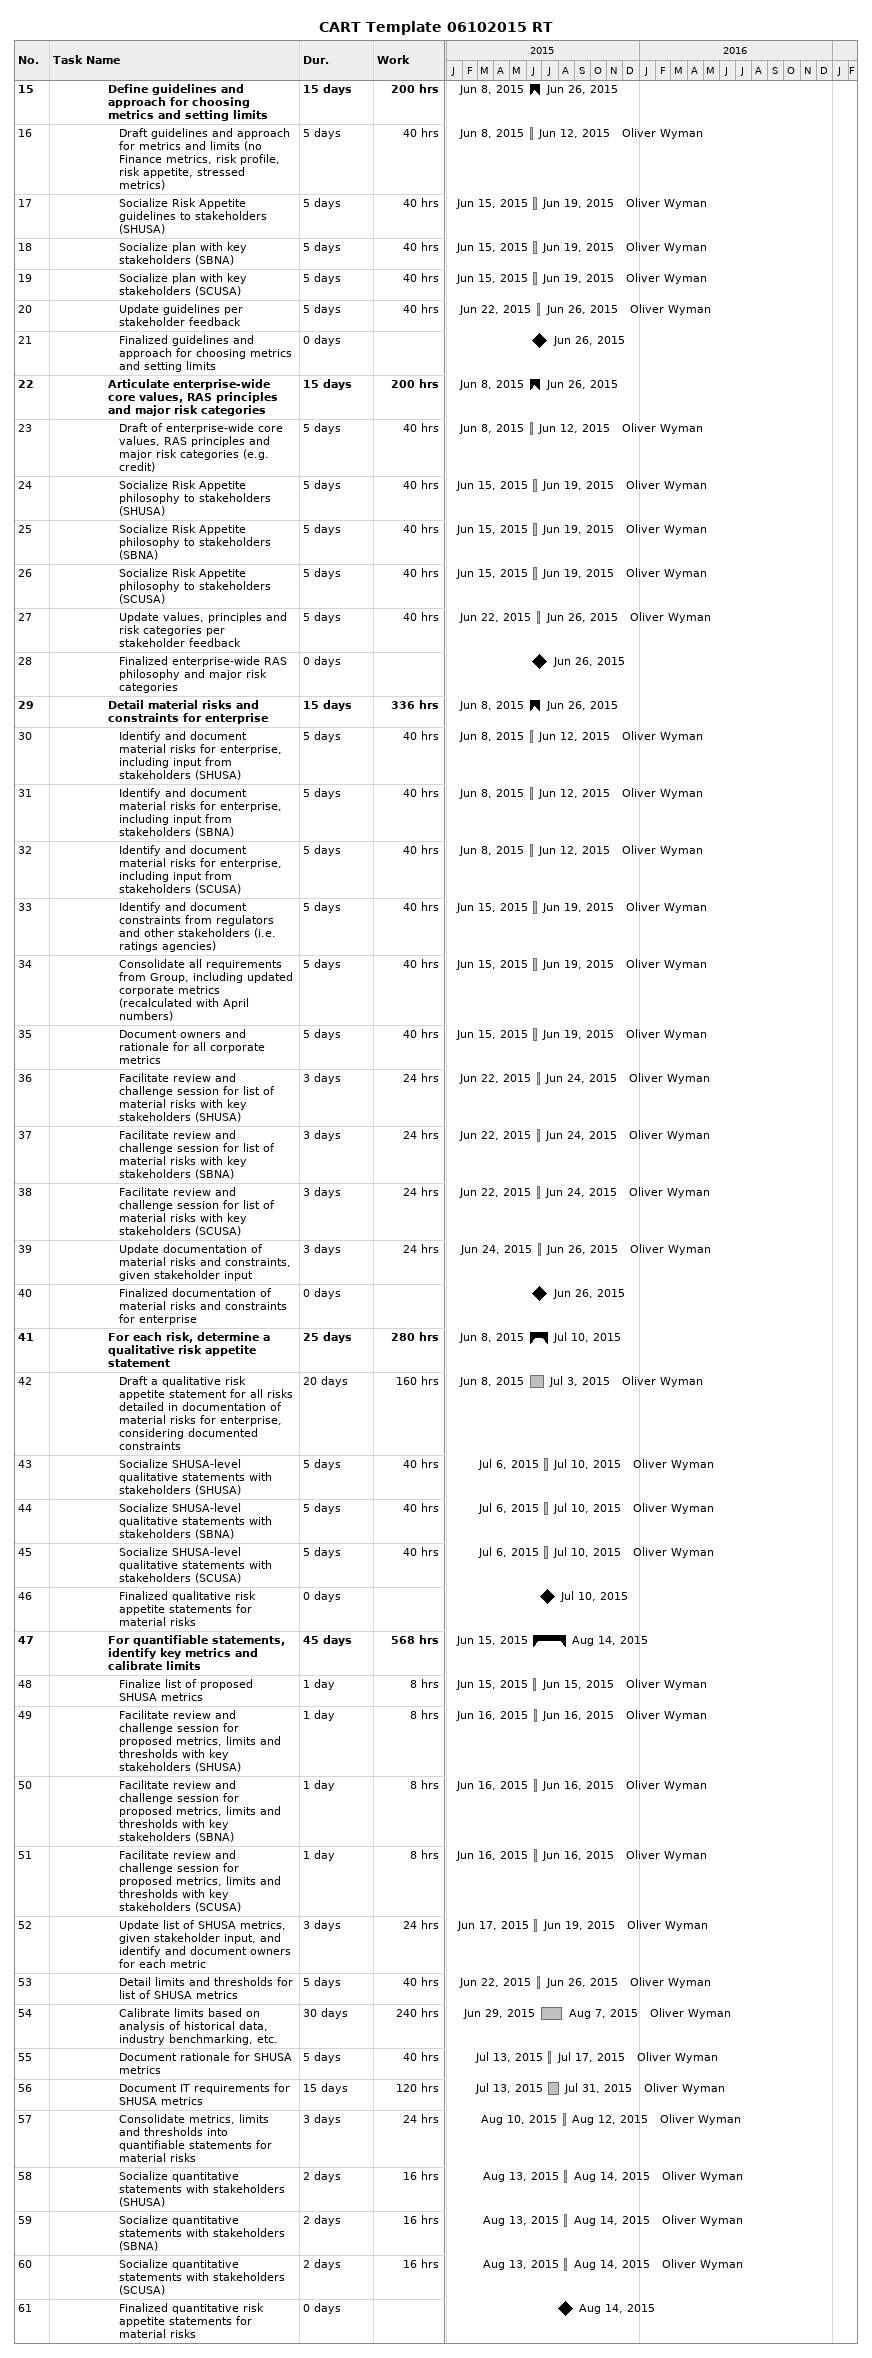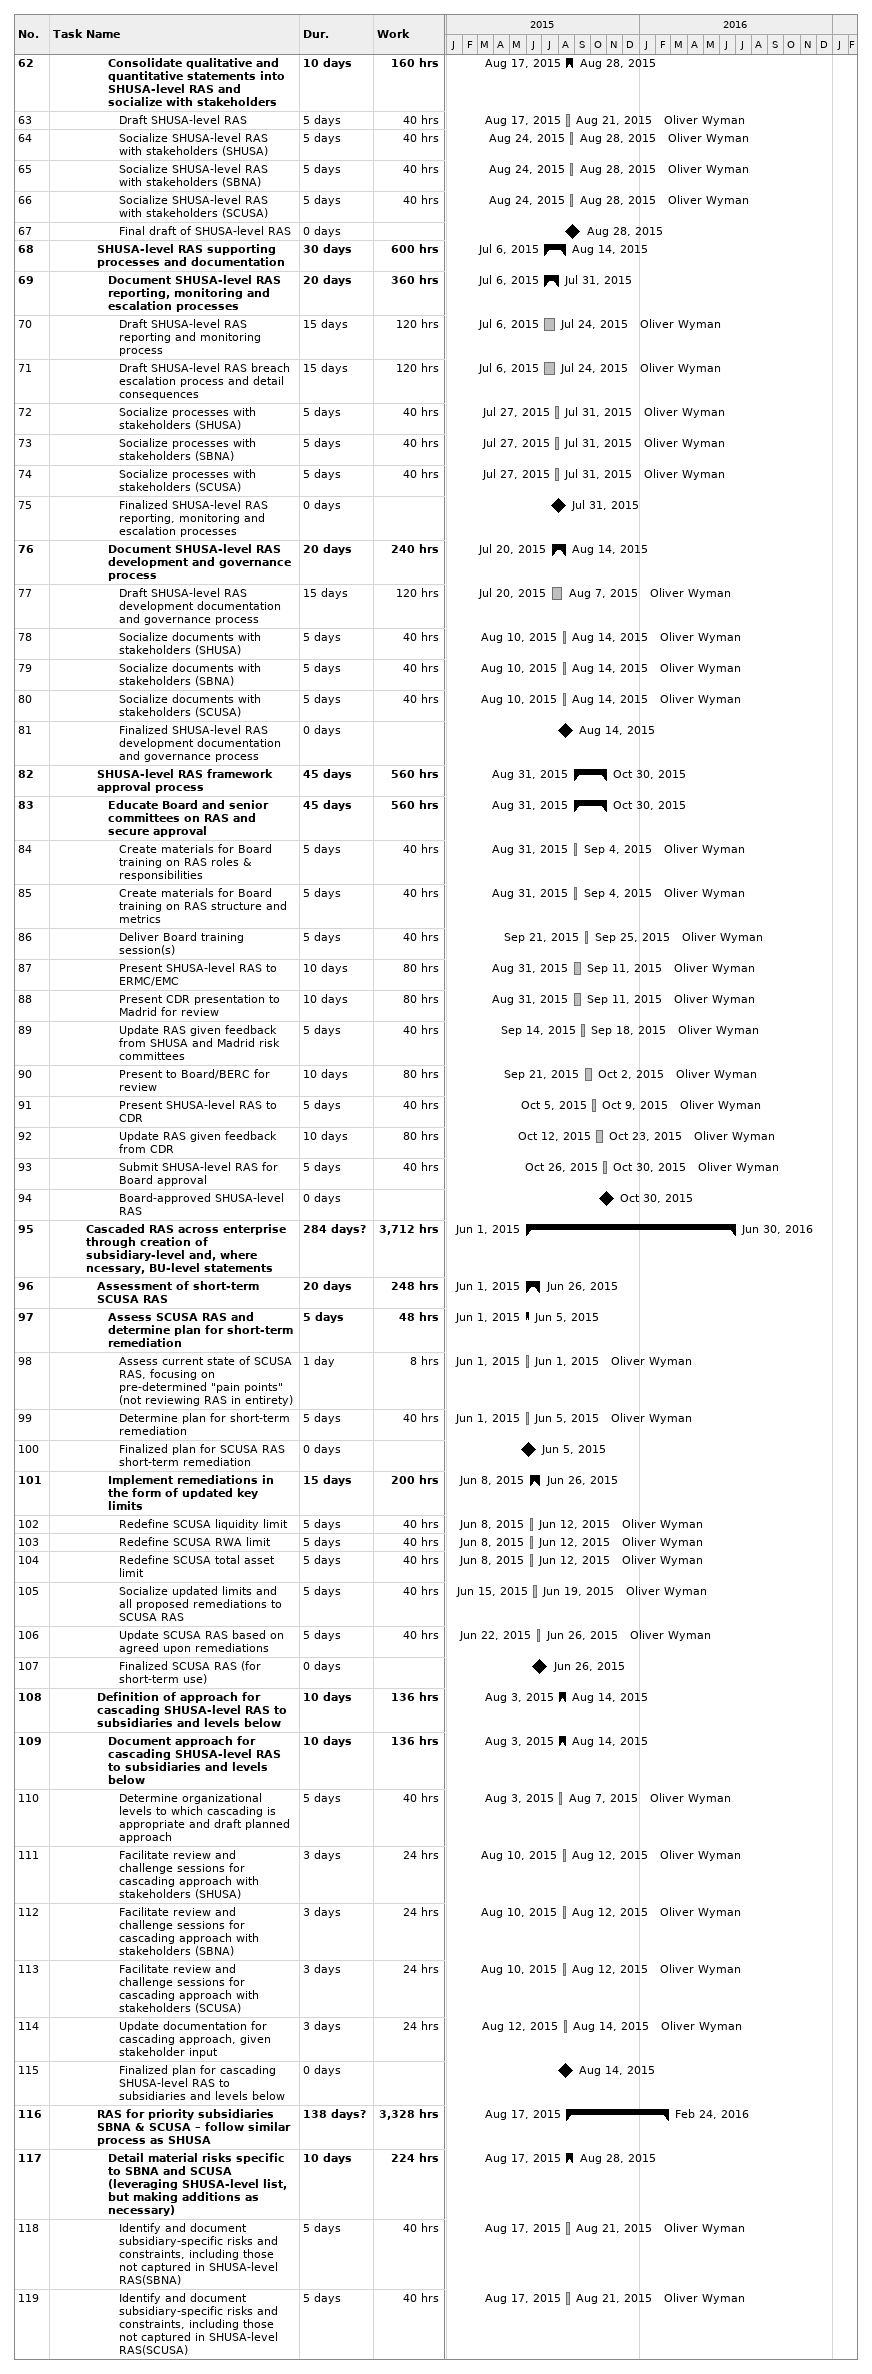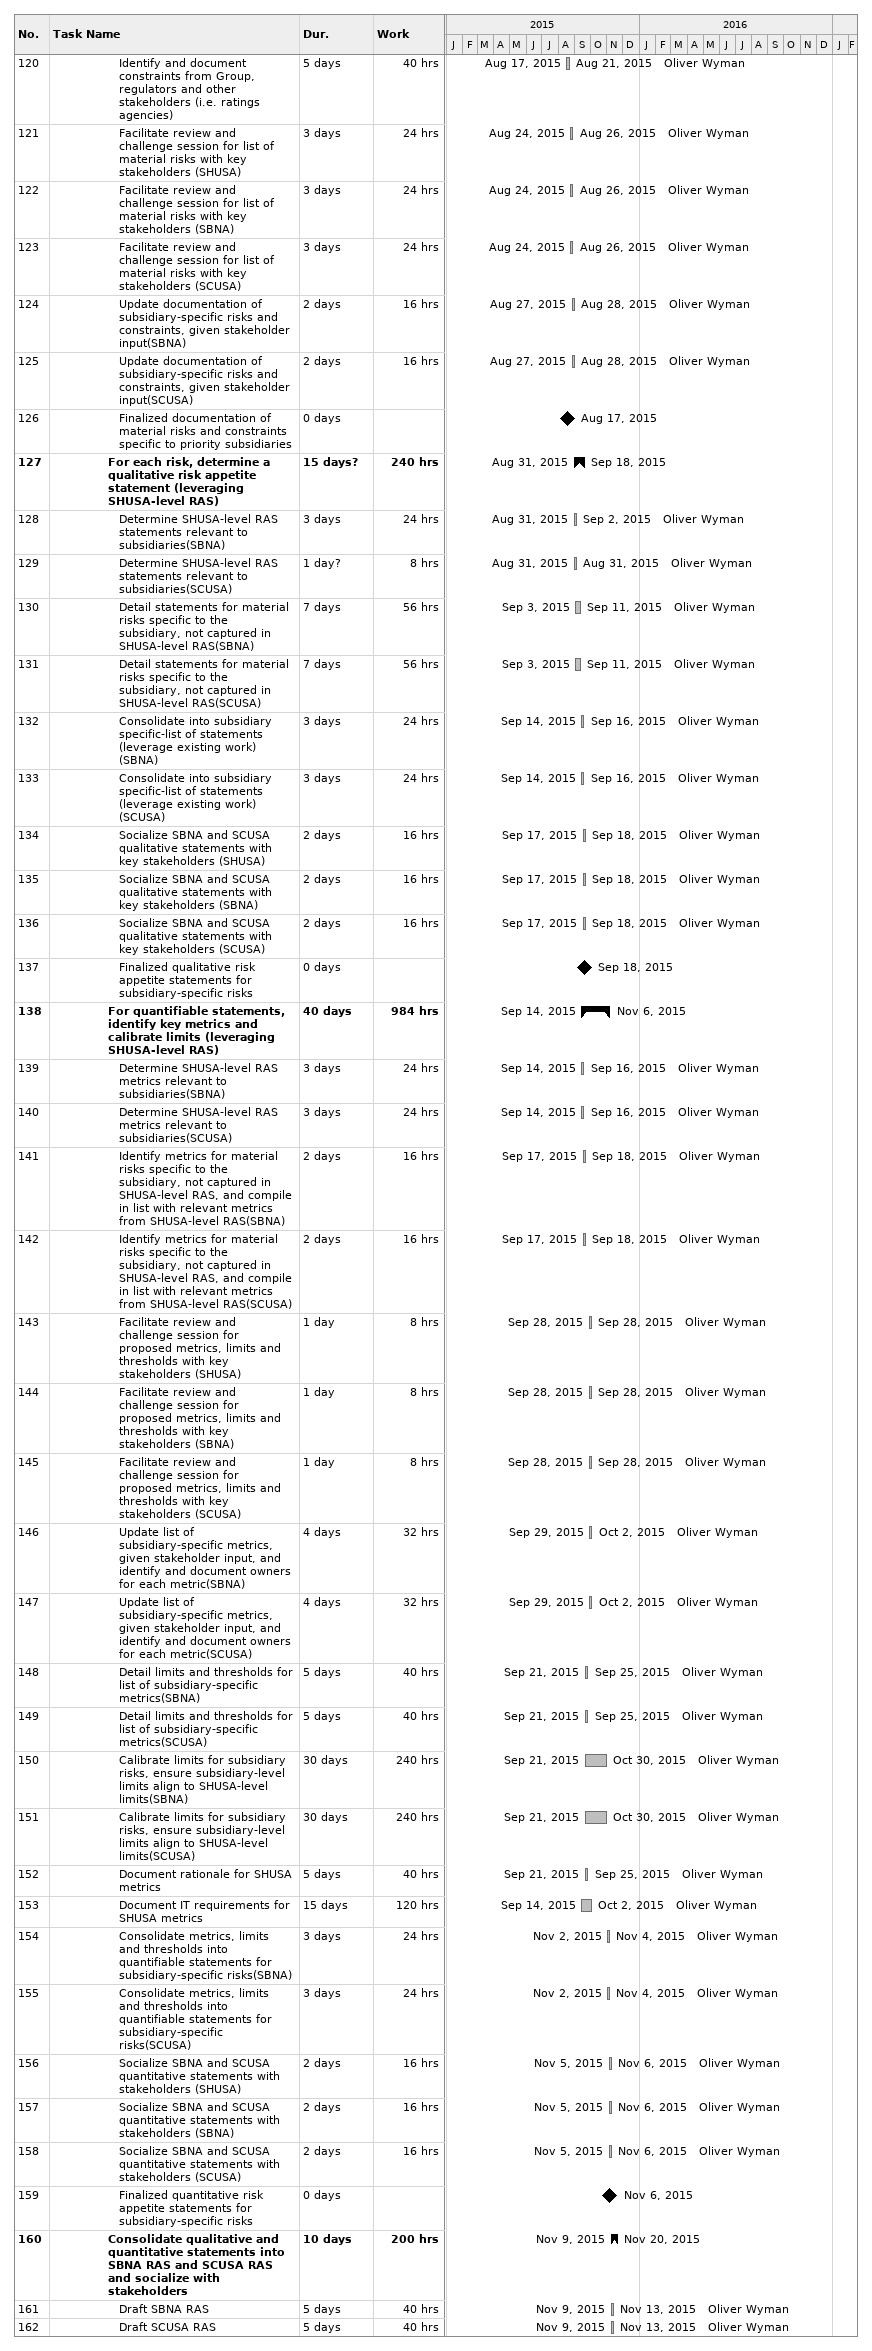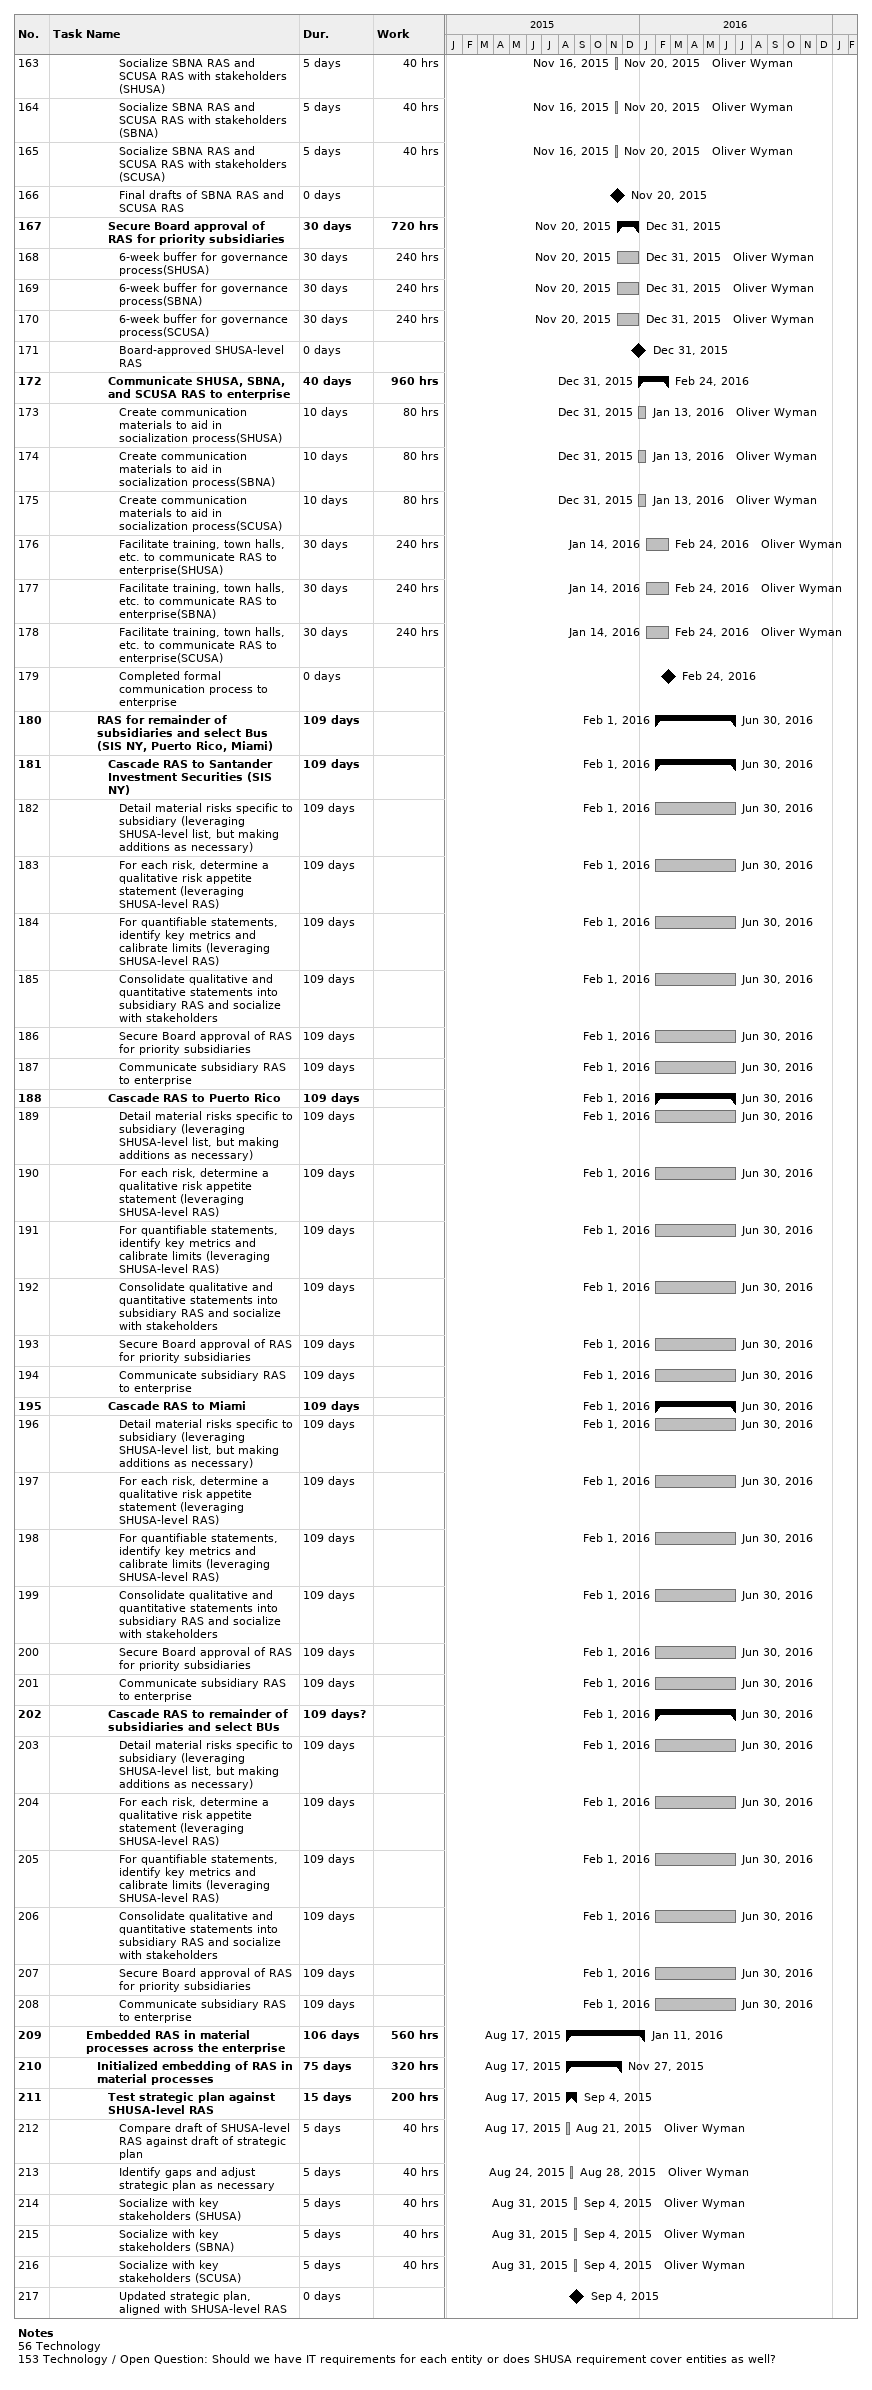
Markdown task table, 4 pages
CART Template 06102015 RT

| ID | Level | Task | Duration | Start | Finish | Resources | Work (h) |
|---|---|---|---|---|---|---|---|
| 15 | 6 | **Define guidelines and approach for choosing metrics and setting limits** | 15d | 2015-06-08 | 2015-06-26 |  | 200 |
| 16 | 7 | Draft guidelines and approach for metrics and limits (no Finance metrics, risk profile, risk appetite, stressed metrics) | 5d | 2015-06-08 | 2015-06-12 | Oliver Wyman | 40 |
| 17 | 7 | Socialize Risk Appetite guidelines to stakeholders (SHUSA) | 5d | 2015-06-15 | 2015-06-19 | Oliver Wyman | 40 |
| 18 | 7 | Socialize plan with key stakeholders (SBNA) | 5d | 2015-06-15 | 2015-06-19 | Oliver Wyman | 40 |
| 19 | 7 | Socialize plan with key stakeholders (SCUSA) | 5d | 2015-06-15 | 2015-06-19 | Oliver Wyman | 40 |
| 20 | 7 | Update guidelines per stakeholder feedback | 5d | 2015-06-22 | 2015-06-26 | Oliver Wyman | 40 |
| 21 | 7 | Finalized guidelines and approach for choosing metrics and setting limits | 0d | 2015-06-26 | 2015-06-26 |  |  |
| 22 | 6 | **Articulate enterprise-wide core values, RAS principles and major risk categories** | 15d | 2015-06-08 | 2015-06-26 |  | 200 |
| 23 | 7 | Draft of enterprise-wide core values, RAS principles and major risk categories (e.g. credit) | 5d | 2015-06-08 | 2015-06-12 | Oliver Wyman | 40 |
| 24 | 7 | Socialize Risk Appetite philosophy to stakeholders (SHUSA) | 5d | 2015-06-15 | 2015-06-19 | Oliver Wyman | 40 |
| 25 | 7 | Socialize Risk Appetite philosophy to stakeholders (SBNA) | 5d | 2015-06-15 | 2015-06-19 | Oliver Wyman | 40 |
| 26 | 7 | Socialize Risk Appetite philosophy to stakeholders (SCUSA) | 5d | 2015-06-15 | 2015-06-19 | Oliver Wyman | 40 |
| 27 | 7 | Update values, principles and risk categories per stakeholder feedback | 5d | 2015-06-22 | 2015-06-26 | Oliver Wyman | 40 |
| 28 | 7 | Finalized enterprise-wide RAS philosophy and major risk categories | 0d | 2015-06-26 | 2015-06-26 |  |  |
| 29 | 6 | **Detail material risks and constraints for enterprise** | 15d | 2015-06-08 | 2015-06-26 |  | 336 |
| 30 | 7 | Identify and document material risks for enterprise, including input from stakeholders (SHUSA) | 5d | 2015-06-08 | 2015-06-12 | Oliver Wyman | 40 |
| 31 | 7 | Identify and document material risks for enterprise, including input from stakeholders (SBNA) | 5d | 2015-06-08 | 2015-06-12 | Oliver Wyman | 40 |
| 32 | 7 | Identify and document material risks for enterprise, including input from stakeholders (SCUSA) | 5d | 2015-06-08 | 2015-06-12 | Oliver Wyman | 40 |
| 33 | 7 | Identify and document constraints from regulators and other stakeholders (i.e. ratings agencies) | 5d | 2015-06-15 | 2015-06-19 | Oliver Wyman | 40 |
| 34 | 7 | Consolidate all requirements from Group, including updated corporate metrics (recalculated with April numbers) | 5d | 2015-06-15 | 2015-06-19 | Oliver Wyman | 40 |
| 35 | 7 | Document owners and rationale for all corporate metrics | 5d | 2015-06-15 | 2015-06-19 | Oliver Wyman | 40 |
| 36 | 7 | Facilitate review and challenge session for list of material risks with key stakeholders (SHUSA) | 3d | 2015-06-22 | 2015-06-24 | Oliver Wyman | 24 |
| 37 | 7 | Facilitate review and challenge session for list of material risks with key stakeholders (SBNA) | 3d | 2015-06-22 | 2015-06-24 | Oliver Wyman | 24 |
| 38 | 7 | Facilitate review and challenge session for list of material risks with key stakeholders (SCUSA) | 3d | 2015-06-22 | 2015-06-24 | Oliver Wyman | 24 |
| 39 | 7 | Update documentation of material risks and constraints, given stakeholder input | 3d | 2015-06-24 | 2015-06-26 | Oliver Wyman | 24 |
| 40 | 7 | Finalized documentation of material risks and constraints for enterprise | 0d | 2015-06-26 | 2015-06-26 |  |  |
| 41 | 6 | **For each risk, determine a qualitative risk appetite statement** | 25d | 2015-06-08 | 2015-07-10 |  | 280 |
| 42 | 7 | Draft a qualitative risk appetite statement for all risks detailed in documentation of material risks for enterprise, considering documented constraints | 20d | 2015-06-08 | 2015-07-03 | Oliver Wyman | 160 |
| 43 | 7 | Socialize SHUSA-level qualitative statements with stakeholders (SHUSA) | 5d | 2015-07-06 | 2015-07-10 | Oliver Wyman | 40 |
| 44 | 7 | Socialize SHUSA-level qualitative statements with stakeholders (SBNA) | 5d | 2015-07-06 | 2015-07-10 | Oliver Wyman | 40 |
| 45 | 7 | Socialize SHUSA-level qualitative statements with stakeholders (SCUSA) | 5d | 2015-07-06 | 2015-07-10 | Oliver Wyman | 40 |
| 46 | 7 | Finalized qualitative risk appetite statements for material risks | 0d | 2015-07-10 | 2015-07-10 |  |  |
| 47 | 6 | **For quantifiable statements, identify key metrics and calibrate limits** | 45d | 2015-06-15 | 2015-08-14 |  | 568 |
| 48 | 7 | Finalize list of proposed SHUSA metrics | 1d | 2015-06-15 | 2015-06-15 | Oliver Wyman | 8 |
| 49 | 7 | Facilitate review and challenge session for proposed metrics, limits and thresholds with key stakeholders (SHUSA) | 1d | 2015-06-16 | 2015-06-16 | Oliver Wyman | 8 |
| 50 | 7 | Facilitate review and challenge session for proposed metrics, limits and thresholds with key stakeholders (SBNA) | 1d | 2015-06-16 | 2015-06-16 | Oliver Wyman | 8 |
| 51 | 7 | Facilitate review and challenge session for proposed metrics, limits and thresholds with key stakeholders (SCUSA) | 1d | 2015-06-16 | 2015-06-16 | Oliver Wyman | 8 |
| 52 | 7 | Update list of SHUSA metrics, given stakeholder input, and identify and document owners for each metric | 3d | 2015-06-17 | 2015-06-19 | Oliver Wyman | 24 |
| 53 | 7 | Detail limits and thresholds for list of SHUSA metrics | 5d | 2015-06-22 | 2015-06-26 | Oliver Wyman | 40 |
| 54 | 7 | Calibrate limits based on analysis of historical data, industry benchmarking, etc. | 30d | 2015-06-29 | 2015-08-07 | Oliver Wyman | 240 |
| 55 | 7 | Document rationale for SHUSA metrics | 5d | 2015-07-13 | 2015-07-17 | Oliver Wyman | 40 |
| 56 | 7 | Document IT requirements for SHUSA metrics | 15d | 2015-07-13 | 2015-07-31 | Oliver Wyman | 120 |
| 57 | 7 | Consolidate metrics, limits and thresholds into quantifiable statements for material risks | 3d | 2015-08-10 | 2015-08-12 | Oliver Wyman | 24 |
| 58 | 7 | Socialize quantitative statements with stakeholders (SHUSA) | 2d | 2015-08-13 | 2015-08-14 | Oliver Wyman | 16 |
| 59 | 7 | Socialize quantitative statements with stakeholders (SBNA) | 2d | 2015-08-13 | 2015-08-14 | Oliver Wyman | 16 |
| 60 | 7 | Socialize quantitative statements with stakeholders (SCUSA) | 2d | 2015-08-13 | 2015-08-14 | Oliver Wyman | 16 |
| 61 | 7 | Finalized quantitative risk appetite statements for material risks | 0d | 2015-08-14 | 2015-08-14 |  |  |
| 62 | 6 | **Consolidate qualitative and quantitative statements into SHUSA-level RAS and socialize with stakeholders** | 10d | 2015-08-17 | 2015-08-28 |  | 160 |
| 63 | 7 | Draft SHUSA-level RAS | 5d | 2015-08-17 | 2015-08-21 | Oliver Wyman | 40 |
| 64 | 7 | Socialize SHUSA-level RAS with stakeholders (SHUSA) | 5d | 2015-08-24 | 2015-08-28 | Oliver Wyman | 40 |
| 65 | 7 | Socialize SHUSA-level RAS with stakeholders (SBNA) | 5d | 2015-08-24 | 2015-08-28 | Oliver Wyman | 40 |
| 66 | 7 | Socialize SHUSA-level RAS with stakeholders (SCUSA) | 5d | 2015-08-24 | 2015-08-28 | Oliver Wyman | 40 |
| 67 | 7 | Final draft of SHUSA-level RAS | 0d | 2015-08-28 | 2015-08-28 |  |  |
| 68 | 5 | **SHUSA-level RAS supporting processes and documentation** | 30d | 2015-07-06 | 2015-08-14 |  | 600 |
| 69 | 6 | **Document SHUSA-level RAS reporting, monitoring and escalation processes** | 20d | 2015-07-06 | 2015-07-31 |  | 360 |
| 70 | 7 | Draft SHUSA-level RAS reporting and monitoring process | 15d | 2015-07-06 | 2015-07-24 | Oliver Wyman | 120 |
| 71 | 7 | Draft SHUSA-level RAS breach escalation process and detail consequences | 15d | 2015-07-06 | 2015-07-24 | Oliver Wyman | 120 |
| 72 | 7 | Socialize processes with stakeholders (SHUSA) | 5d | 2015-07-27 | 2015-07-31 | Oliver Wyman | 40 |
| 73 | 7 | Socialize processes with stakeholders (SBNA) | 5d | 2015-07-27 | 2015-07-31 | Oliver Wyman | 40 |
| 74 | 7 | Socialize processes with stakeholders (SCUSA) | 5d | 2015-07-27 | 2015-07-31 | Oliver Wyman | 40 |
| 75 | 7 | Finalized SHUSA-level RAS reporting, monitoring and escalation processes | 0d | 2015-07-31 | 2015-07-31 |  |  |
| 76 | 6 | **Document SHUSA-level RAS development and governance process** | 20d | 2015-07-20 | 2015-08-14 |  | 240 |
| 77 | 7 | Draft SHUSA-level RAS development documentation and governance process | 15d | 2015-07-20 | 2015-08-07 | Oliver Wyman | 120 |
| 78 | 7 | Socialize documents with stakeholders (SHUSA) | 5d | 2015-08-10 | 2015-08-14 | Oliver Wyman | 40 |
| 79 | 7 | Socialize documents with stakeholders (SBNA) | 5d | 2015-08-10 | 2015-08-14 | Oliver Wyman | 40 |
| 80 | 7 | Socialize documents with stakeholders (SCUSA) | 5d | 2015-08-10 | 2015-08-14 | Oliver Wyman | 40 |
| 81 | 7 | Finalized SHUSA-level RAS development documentation and governance process | 0d | 2015-08-14 | 2015-08-14 |  |  |
| 82 | 5 | **SHUSA-level RAS framework approval process** | 45d | 2015-08-31 | 2015-10-30 |  | 560 |
| 83 | 6 | **Educate Board and senior committees on RAS and secure approval** | 45d | 2015-08-31 | 2015-10-30 |  | 560 |
| 84 | 7 | Create materials for Board training on RAS roles & responsibilities | 5d | 2015-08-31 | 2015-09-04 | Oliver Wyman | 40 |
| 85 | 7 | Create materials for Board training on RAS structure and metrics | 5d | 2015-08-31 | 2015-09-04 | Oliver Wyman | 40 |
| 86 | 7 | Deliver Board training session(s) | 5d | 2015-09-21 | 2015-09-25 | Oliver Wyman | 40 |
| 87 | 7 | Present SHUSA-level RAS to ERMC/EMC | 10d | 2015-08-31 | 2015-09-11 | Oliver Wyman | 80 |
| 88 | 7 | Present CDR presentation to Madrid for review | 10d | 2015-08-31 | 2015-09-11 | Oliver Wyman | 80 |
| 89 | 7 | Update RAS given feedback from SHUSA and Madrid risk committees | 5d | 2015-09-14 | 2015-09-18 | Oliver Wyman | 40 |
| 90 | 7 | Present to Board/BERC for review | 10d | 2015-09-21 | 2015-10-02 | Oliver Wyman | 80 |
| 91 | 7 | Present SHUSA-level RAS to CDR | 5d | 2015-10-05 | 2015-10-09 | Oliver Wyman | 40 |
| 92 | 7 | Update RAS given feedback from CDR | 10d | 2015-10-12 | 2015-10-23 | Oliver Wyman | 80 |
| 93 | 7 | Submit SHUSA-level RAS for Board approval | 5d | 2015-10-26 | 2015-10-30 | Oliver Wyman | 40 |
| 94 | 7 | Board-approved SHUSA-level RAS | 0d | 2015-10-30 | 2015-10-30 |  |  |
| 95 | 4 | **Cascaded RAS across enterprise through creation of subsidiary-level and, where ncessary, BU-level statements** | 284d? | 2015-06-01 | 2016-06-30 |  | 3712 |
| 96 | 5 | **Assessment of short-term SCUSA RAS** | 20d | 2015-06-01 | 2015-06-26 |  | 248 |
| 97 | 6 | **Assess SCUSA RAS and determine plan for short-term remediation** | 5d | 2015-06-01 | 2015-06-05 |  | 48 |
| 98 | 7 | Assess current state of SCUSA RAS, focusing on pre-determined "pain points" (not reviewing RAS in entirety) | 1d | 2015-06-01 | 2015-06-01 | Oliver Wyman | 8 |
| 99 | 7 | Determine plan for short-term remediation | 5d | 2015-06-01 | 2015-06-05 | Oliver Wyman | 40 |
| 100 | 7 | Finalized plan for SCUSA RAS short-term remediation | 0d | 2015-06-05 | 2015-06-05 |  |  |
| 101 | 6 | **Implement remediations in the form of updated key limits** | 15d | 2015-06-08 | 2015-06-26 |  | 200 |
| 102 | 7 | Redefine SCUSA liquidity limit | 5d | 2015-06-08 | 2015-06-12 | Oliver Wyman | 40 |
| 103 | 7 | Redefine SCUSA RWA limit | 5d | 2015-06-08 | 2015-06-12 | Oliver Wyman | 40 |
| 104 | 7 | Redefine SCUSA total asset limit | 5d | 2015-06-08 | 2015-06-12 | Oliver Wyman | 40 |
| 105 | 7 | Socialize updated limits and all proposed remediations to SCUSA RAS | 5d | 2015-06-15 | 2015-06-19 | Oliver Wyman | 40 |
| 106 | 7 | Update SCUSA RAS based on agreed upon remediations | 5d | 2015-06-22 | 2015-06-26 | Oliver Wyman | 40 |
| 107 | 7 | Finalized SCUSA RAS (for short-term use) | 0d | 2015-06-26 | 2015-06-26 |  |  |
| 108 | 5 | **Definition of approach for cascading SHUSA-level RAS to subsidiaries and levels below** | 10d | 2015-08-03 | 2015-08-14 |  | 136 |
| 109 | 6 | **Document approach for cascading SHUSA-level RAS to subsidiaries and levels below** | 10d | 2015-08-03 | 2015-08-14 |  | 136 |
| 110 | 7 | Determine organizational levels to which cascading is appropriate and draft planned approach | 5d | 2015-08-03 | 2015-08-07 | Oliver Wyman | 40 |
| 111 | 7 | Facilitate review and challenge sessions for cascading approach with stakeholders (SHUSA) | 3d | 2015-08-10 | 2015-08-12 | Oliver Wyman | 24 |
| 112 | 7 | Facilitate review and challenge sessions for cascading approach with stakeholders (SBNA) | 3d | 2015-08-10 | 2015-08-12 | Oliver Wyman | 24 |
| 113 | 7 | Facilitate review and challenge sessions for cascading approach with stakeholders (SCUSA) | 3d | 2015-08-10 | 2015-08-12 | Oliver Wyman | 24 |
| 114 | 7 | Update documentation for cascading approach, given stakeholder input | 3d | 2015-08-12 | 2015-08-14 | Oliver Wyman | 24 |
| 115 | 7 | Finalized plan for cascading SHUSA-level RAS to subsidiaries and levels below | 0d | 2015-08-14 | 2015-08-14 |  |  |
| 116 | 5 | **RAS for priority subsidiaries SBNA & SCUSA – follow similar process as SHUSA** | 138d? | 2015-08-17 | 2016-02-24 |  | 3328 |
| 117 | 6 | **Detail material risks specific to SBNA and SCUSA (leveraging SHUSA-level list, but making additions as necessary)** | 10d | 2015-08-17 | 2015-08-28 |  | 224 |
| 118 | 7 | Identify and document subsidiary-specific risks and constraints, including those not captured in SHUSA-level RAS(SBNA) | 5d | 2015-08-17 | 2015-08-21 | Oliver Wyman | 40 |
| 119 | 7 | Identify and document subsidiary-specific risks and constraints, including those not captured in SHUSA-level RAS(SCUSA) | 5d | 2015-08-17 | 2015-08-21 | Oliver Wyman | 40 |
| 120 | 7 | Identify and document constraints from Group, regulators and other stakeholders (i.e. ratings agencies) | 5d | 2015-08-17 | 2015-08-21 | Oliver Wyman | 40 |
| 121 | 7 | Facilitate review and challenge session for list of material risks with key stakeholders (SHUSA) | 3d | 2015-08-24 | 2015-08-26 | Oliver Wyman | 24 |
| 122 | 7 | Facilitate review and challenge session for list of material risks with key stakeholders (SBNA) | 3d | 2015-08-24 | 2015-08-26 | Oliver Wyman | 24 |
| 123 | 7 | Facilitate review and challenge session for list of material risks with key stakeholders (SCUSA) | 3d | 2015-08-24 | 2015-08-26 | Oliver Wyman | 24 |
| 124 | 7 | Update documentation of subsidiary-specific risks and constraints, given stakeholder input(SBNA) | 2d | 2015-08-27 | 2015-08-28 | Oliver Wyman | 16 |
| 125 | 7 | Update documentation of subsidiary-specific risks and constraints, given stakeholder input(SCUSA) | 2d | 2015-08-27 | 2015-08-28 | Oliver Wyman | 16 |
| 126 | 7 | Finalized documentation of material risks and constraints specific to priority subsidiaries | 0d | 2015-08-17 | 2015-08-17 |  |  |
| 127 | 6 | **For each risk, determine a qualitative risk appetite statement (leveraging SHUSA-level RAS)** | 15d? | 2015-08-31 | 2015-09-18 |  | 240 |
| 128 | 7 | Determine SHUSA-level RAS statements relevant to subsidiaries(SBNA) | 3d | 2015-08-31 | 2015-09-02 | Oliver Wyman | 24 |
| 129 | 7 | Determine SHUSA-level RAS statements relevant to subsidiaries(SCUSA) | 1d? | 2015-08-31 | 2015-08-31 | Oliver Wyman | 8 |
| 130 | 7 | Detail statements for material risks specific to the subsidiary, not captured in SHUSA-level RAS(SBNA) | 7d | 2015-09-03 | 2015-09-11 | Oliver Wyman | 56 |
| 131 | 7 | Detail statements for material risks specific to the subsidiary, not captured in SHUSA-level RAS(SCUSA) | 7d | 2015-09-03 | 2015-09-11 | Oliver Wyman | 56 |
| 132 | 7 | Consolidate into subsidiary specific-list of statements (leverage existing work) (SBNA) | 3d | 2015-09-14 | 2015-09-16 | Oliver Wyman | 24 |
| 133 | 7 | Consolidate into subsidiary specific-list of statements (leverage existing work) (SCUSA) | 3d | 2015-09-14 | 2015-09-16 | Oliver Wyman | 24 |
| 134 | 7 | Socialize SBNA and SCUSA qualitative statements with key stakeholders (SHUSA) | 2d | 2015-09-17 | 2015-09-18 | Oliver Wyman | 16 |
| 135 | 7 | Socialize SBNA and SCUSA qualitative statements with key stakeholders (SBNA) | 2d | 2015-09-17 | 2015-09-18 | Oliver Wyman | 16 |
| 136 | 7 | Socialize SBNA and SCUSA qualitative statements with key stakeholders (SCUSA) | 2d | 2015-09-17 | 2015-09-18 | Oliver Wyman | 16 |
| 137 | 7 | Finalized qualitative risk appetite statements for subsidiary-specific risks | 0d | 2015-09-18 | 2015-09-18 |  |  |
| 138 | 6 | **For quantifiable statements, identify key metrics and calibrate limits (leveraging SHUSA-level RAS)** | 40d | 2015-09-14 | 2015-11-06 |  | 984 |
| 139 | 7 | Determine SHUSA-level RAS metrics relevant to subsidiaries(SBNA) | 3d | 2015-09-14 | 2015-09-16 | Oliver Wyman | 24 |
| 140 | 7 | Determine SHUSA-level RAS metrics relevant to subsidiaries(SCUSA) | 3d | 2015-09-14 | 2015-09-16 | Oliver Wyman | 24 |
| 141 | 7 | Identify metrics for material risks specific to the subsidiary, not captured in SHUSA-level RAS, and compile in list with relevant metrics from SHUSA-level RAS(SBNA) | 2d | 2015-09-17 | 2015-09-18 | Oliver Wyman | 16 |
| 142 | 7 | Identify metrics for material risks specific to the subsidiary, not captured in SHUSA-level RAS, and compile in list with relevant metrics from SHUSA-level RAS(SCUSA) | 2d | 2015-09-17 | 2015-09-18 | Oliver Wyman | 16 |
| 143 | 7 | Facilitate review and challenge session for proposed metrics, limits and thresholds with key stakeholders (SHUSA) | 1d | 2015-09-28 | 2015-09-28 | Oliver Wyman | 8 |
| 144 | 7 | Facilitate review and challenge session for proposed metrics, limits and thresholds with key stakeholders (SBNA) | 1d | 2015-09-28 | 2015-09-28 | Oliver Wyman | 8 |
| 145 | 7 | Facilitate review and challenge session for proposed metrics, limits and thresholds with key stakeholders (SCUSA) | 1d | 2015-09-28 | 2015-09-28 | Oliver Wyman | 8 |
| 146 | 7 | Update list of subsidiary-specific metrics, given stakeholder input, and identify and document owners for each metric(SBNA) | 4d | 2015-09-29 | 2015-10-02 | Oliver Wyman | 32 |
| 147 | 7 | Update list of subsidiary-specific metrics, given stakeholder input, and identify and document owners for each metric(SCUSA) | 4d | 2015-09-29 | 2015-10-02 | Oliver Wyman | 32 |
| 148 | 7 | Detail limits and thresholds for list of subsidiary-specific metrics(SBNA) | 5d | 2015-09-21 | 2015-09-25 | Oliver Wyman | 40 |
| 149 | 7 | Detail limits and thresholds for list of subsidiary-specific metrics(SCUSA) | 5d | 2015-09-21 | 2015-09-25 | Oliver Wyman | 40 |
| 150 | 7 | Calibrate limits for subsidiary risks, ensure subsidiary-level limits align to SHUSA-level limits(SBNA) | 30d | 2015-09-21 | 2015-10-30 | Oliver Wyman | 240 |
| 151 | 7 | Calibrate limits for subsidiary risks, ensure subsidiary-level limits align to SHUSA-level limits(SCUSA) | 30d | 2015-09-21 | 2015-10-30 | Oliver Wyman | 240 |
| 152 | 7 | Document rationale for SHUSA metrics | 5d | 2015-09-21 | 2015-09-25 | Oliver Wyman | 40 |
| 153 | 7 | Document IT requirements for SHUSA metrics | 15d | 2015-09-14 | 2015-10-02 | Oliver Wyman | 120 |
| 154 | 7 | Consolidate metrics, limits and thresholds into quantifiable statements for subsidiary-specific risks(SBNA) | 3d | 2015-11-02 | 2015-11-04 | Oliver Wyman | 24 |
| 155 | 7 | Consolidate metrics, limits and thresholds into quantifiable statements for subsidiary-specific risks(SCUSA) | 3d | 2015-11-02 | 2015-11-04 | Oliver Wyman | 24 |
| 156 | 7 | Socialize SBNA and SCUSA quantitative statements with stakeholders (SHUSA) | 2d | 2015-11-05 | 2015-11-06 | Oliver Wyman | 16 |
| 157 | 7 | Socialize SBNA and SCUSA quantitative statements with stakeholders (SBNA) | 2d | 2015-11-05 | 2015-11-06 | Oliver Wyman | 16 |
| 158 | 7 | Socialize SBNA and SCUSA quantitative statements with stakeholders (SCUSA) | 2d | 2015-11-05 | 2015-11-06 | Oliver Wyman | 16 |
| 159 | 7 | Finalized quantitative risk appetite statements for subsidiary-specific risks | 0d | 2015-11-06 | 2015-11-06 |  |  |
| 160 | 6 | **Consolidate qualitative and quantitative statements into SBNA RAS and SCUSA RAS and socialize with stakeholders** | 10d | 2015-11-09 | 2015-11-20 |  | 200 |
| 161 | 7 | Draft SBNA RAS | 5d | 2015-11-09 | 2015-11-13 | Oliver Wyman | 40 |
| 162 | 7 | Draft SCUSA RAS | 5d | 2015-11-09 | 2015-11-13 | Oliver Wyman | 40 |
| 163 | 7 | Socialize SBNA RAS and SCUSA RAS with stakeholders (SHUSA) | 5d | 2015-11-16 | 2015-11-20 | Oliver Wyman | 40 |
| 164 | 7 | Socialize SBNA RAS and SCUSA RAS with stakeholders (SBNA) | 5d | 2015-11-16 | 2015-11-20 | Oliver Wyman | 40 |
| 165 | 7 | Socialize SBNA RAS and SCUSA RAS with stakeholders (SCUSA) | 5d | 2015-11-16 | 2015-11-20 | Oliver Wyman | 40 |
| 166 | 7 | Final drafts of SBNA RAS and SCUSA RAS | 0d | 2015-11-20 | 2015-11-20 |  |  |
| 167 | 6 | **Secure Board approval of RAS for priority subsidiaries** | 30d | 2015-11-20 | 2015-12-31 |  | 720 |
| 168 | 7 | 6-week buffer for governance process(SHUSA) | 30d | 2015-11-20 | 2015-12-31 | Oliver Wyman | 240 |
| 169 | 7 | 6-week buffer for governance process(SBNA) | 30d | 2015-11-20 | 2015-12-31 | Oliver Wyman | 240 |
| 170 | 7 | 6-week buffer for governance process(SCUSA) | 30d | 2015-11-20 | 2015-12-31 | Oliver Wyman | 240 |
| 171 | 7 | Board-approved SHUSA-level RAS | 0d | 2015-12-31 | 2015-12-31 |  |  |
| 172 | 6 | **Communicate SHUSA, SBNA, and SCUSA RAS to enterprise** | 40d | 2015-12-31 | 2016-02-24 |  | 960 |
| 173 | 7 | Create communication materials to aid in socialization process(SHUSA) | 10d | 2015-12-31 | 2016-01-13 | Oliver Wyman | 80 |
| 174 | 7 | Create communication materials to aid in socialization process(SBNA) | 10d | 2015-12-31 | 2016-01-13 | Oliver Wyman | 80 |
| 175 | 7 | Create communication materials to aid in socialization process(SCUSA) | 10d | 2015-12-31 | 2016-01-13 | Oliver Wyman | 80 |
| 176 | 7 | Facilitate training, town halls, etc. to communicate RAS to enterprise(SHUSA) | 30d | 2016-01-14 | 2016-02-24 | Oliver Wyman | 240 |
| 177 | 7 | Facilitate training, town halls, etc. to communicate RAS to enterprise(SBNA) | 30d | 2016-01-14 | 2016-02-24 | Oliver Wyman | 240 |
| 178 | 7 | Facilitate training, town halls, etc. to communicate RAS to enterprise(SCUSA) | 30d | 2016-01-14 | 2016-02-24 | Oliver Wyman | 240 |
| 179 | 7 | Completed formal communication process to enterprise | 0d | 2016-02-24 | 2016-02-24 |  |  |
| 180 | 5 | **RAS for remainder of subsidiaries and select Bus (SIS NY, Puerto Rico, Miami)** | 109d | 2016-02-01 | 2016-06-30 |  |  |
| 181 | 6 | **Cascade RAS to Santander Investment Securities (SIS NY)** | 109d | 2016-02-01 | 2016-06-30 |  |  |
| 182 | 7 | Detail material risks specific to subsidiary (leveraging SHUSA-level list, but making additions as necessary) | 109d | 2016-02-01 | 2016-06-30 |  |  |
| 183 | 7 | For each risk, determine a qualitative risk appetite statement (leveraging SHUSA-level RAS) | 109d | 2016-02-01 | 2016-06-30 |  |  |
| 184 | 7 | For quantifiable statements, identify key metrics and calibrate limits (leveraging SHUSA-level RAS) | 109d | 2016-02-01 | 2016-06-30 |  |  |
| 185 | 7 | Consolidate qualitative and quantitative statements into subsidiary RAS and socialize with stakeholders | 109d | 2016-02-01 | 2016-06-30 |  |  |
| 186 | 7 | Secure Board approval of RAS for priority subsidiaries | 109d | 2016-02-01 | 2016-06-30 |  |  |
| 187 | 7 | Communicate subsidiary RAS to enterprise | 109d | 2016-02-01 | 2016-06-30 |  |  |
| 188 | 6 | **Cascade RAS to Puerto Rico** | 109d | 2016-02-01 | 2016-06-30 |  |  |
| 189 | 7 | Detail material risks specific to subsidiary (leveraging SHUSA-level list, but making additions as necessary) | 109d | 2016-02-01 | 2016-06-30 |  |  |
| 190 | 7 | For each risk, determine a qualitative risk appetite statement (leveraging SHUSA-level RAS) | 109d | 2016-02-01 | 2016-06-30 |  |  |
| 191 | 7 | For quantifiable statements, identify key metrics and calibrate limits (leveraging SHUSA-level RAS) | 109d | 2016-02-01 | 2016-06-30 |  |  |
| 192 | 7 | Consolidate qualitative and quantitative statements into subsidiary RAS and socialize with stakeholders | 109d | 2016-02-01 | 2016-06-30 |  |  |
| 193 | 7 | Secure Board approval of RAS for priority subsidiaries | 109d | 2016-02-01 | 2016-06-30 |  |  |
| 194 | 7 | Communicate subsidiary RAS to enterprise | 109d | 2016-02-01 | 2016-06-30 |  |  |
| 195 | 6 | **Cascade RAS to Miami** | 109d | 2016-02-01 | 2016-06-30 |  |  |
| 196 | 7 | Detail material risks specific to subsidiary (leveraging SHUSA-level list, but making additions as necessary) | 109d | 2016-02-01 | 2016-06-30 |  |  |
| 197 | 7 | For each risk, determine a qualitative risk appetite statement (leveraging SHUSA-level RAS) | 109d | 2016-02-01 | 2016-06-30 |  |  |
| 198 | 7 | For quantifiable statements, identify key metrics and calibrate limits (leveraging SHUSA-level RAS) | 109d | 2016-02-01 | 2016-06-30 |  |  |
| 199 | 7 | Consolidate qualitative and quantitative statements into subsidiary RAS and socialize with stakeholders | 109d | 2016-02-01 | 2016-06-30 |  |  |
| 200 | 7 | Secure Board approval of RAS for priority subsidiaries | 109d | 2016-02-01 | 2016-06-30 |  |  |
| 201 | 7 | Communicate subsidiary RAS to enterprise | 109d | 2016-02-01 | 2016-06-30 |  |  |
| 202 | 6 | **Cascade RAS to remainder of subsidiaries and select BUs** | 109d? | 2016-02-01 | 2016-06-30 |  |  |
| 203 | 7 | Detail material risks specific to subsidiary (leveraging SHUSA-level list, but making additions as necessary) | 109d | 2016-02-01 | 2016-06-30 |  |  |
| 204 | 7 | For each risk, determine a qualitative risk appetite statement (leveraging SHUSA-level RAS) | 109d | 2016-02-01 | 2016-06-30 |  |  |
| 205 | 7 | For quantifiable statements, identify key metrics and calibrate limits (leveraging SHUSA-level RAS) | 109d | 2016-02-01 | 2016-06-30 |  |  |
| 206 | 7 | Consolidate qualitative and quantitative statements into subsidiary RAS and socialize with stakeholders | 109d | 2016-02-01 | 2016-06-30 |  |  |
| 207 | 7 | Secure Board approval of RAS for priority subsidiaries | 109d | 2016-02-01 | 2016-06-30 |  |  |
| 208 | 7 | Communicate subsidiary RAS to enterprise | 109d | 2016-02-01 | 2016-06-30 |  |  |
| 209 | 4 | **Embedded RAS in material processes across the enterprise** | 106d | 2015-08-17 | 2016-01-11 |  | 560 |
| 210 | 5 | **Initialized embedding of RAS in material processes** | 75d | 2015-08-17 | 2015-11-27 |  | 320 |
| 211 | 6 | **Test strategic plan against SHUSA-level RAS** | 15d | 2015-08-17 | 2015-09-04 |  | 200 |
| 212 | 7 | Compare draft of SHUSA-level RAS against draft of strategic plan | 5d | 2015-08-17 | 2015-08-21 | Oliver Wyman | 40 |
| 213 | 7 | Identify gaps and adjust strategic plan as necessary | 5d | 2015-08-24 | 2015-08-28 | Oliver Wyman | 40 |
| 214 | 7 | Socialize with key stakeholders (SHUSA) | 5d | 2015-08-31 | 2015-09-04 | Oliver Wyman | 40 |
| 215 | 7 | Socialize with key stakeholders (SBNA) | 5d | 2015-08-31 | 2015-09-04 | Oliver Wyman | 40 |
| 216 | 7 | Socialize with key stakeholders (SCUSA) | 5d | 2015-08-31 | 2015-09-04 | Oliver Wyman | 40 |
| 217 | 7 | Updated strategic plan, aligned with SHUSA-level RAS | 0d | 2015-09-04 | 2015-09-04 |  |  |

Notes
- 56: Technology
- 153: Technology / Open Question: Should we have IT requirements for each entity or does SHUSA requirement cover entities as well?
